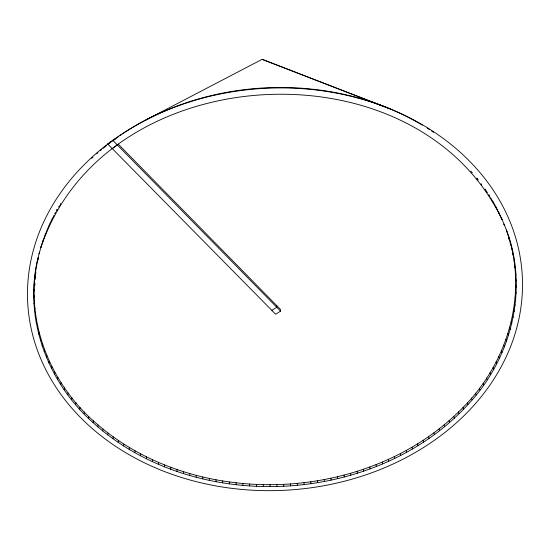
<?xml version="1.0" encoding="UTF-8"?>
<svg xmlns="http://www.w3.org/2000/svg" width="550" height="550" viewBox="0 0 550 550"><rect width="100%" height="100%" fill="white"/><g stroke="black" fill="none" stroke-linecap="round" stroke-linejoin="round"><path stroke-width="0.82" d="M501.442 218.054L504.598 225.624L503.972 224.036C530.276 284.597 512.566 357.61 467.844 404.642C421.08 455.723 352.186 482.941 283.759 486.248C215.456 489.562 144.286 469.157 93.094 422.641C45.939 381.232 21.704 313.308 39.579 252.113L39.133 253.77L41.339 245.884L40.899 247.528C104.328 57.626 415.896 39.373 502.067 219.636L496.018 207.006M506.887 231.66L506.254 230.058C529.251 291.211 508.441 362.244 463.011 407.467C416.405 455.517 349.882 481.126 283.656 484.337C217.546 487.534 148.899 468.497 98.127 424.999C50.428 385.419 23.485 319.708 38.067 258.363L37.627 260.026M229.357 483.856L229.364 481.944M222.647 482.852L222.667 480.941M215.971 481.69L216.006 479.779M209.344 480.37L209.385 478.466M202.758 478.899L202.819 476.987M196.219 477.269L196.295 475.365M34.822 285.615L34.918 283.278M189.743 475.489L189.833 473.584M183.329 473.557L183.432 471.646M176.983 471.467L177.093 469.562M170.699 469.226L170.83 467.321M164.498 466.833L164.636 464.936M158.379 464.289L158.531 462.392M35.172 279.373L35.303 277.812M152.343 461.601L152.508 459.704M146.396 458.769L146.575 456.871M140.553 455.785L140.738 453.894M134.805 452.657L135.004 450.766M129.167 449.384L129.381 447.501M123.64 445.974L123.86 444.091M35.681 273.907L35.874 272.339M118.229 442.42L118.463 440.543M112.936 438.735L113.183 436.858M107.772 434.913L108.034 433.036M102.74 430.953L103.015 429.082M97.845 426.862L98.127 424.999M93.094 422.641L93.383 420.784M88.488 418.296L88.791 416.439M84.033 413.827L84.343 411.978M79.736 409.241L80.059 407.392M75.597 404.532L75.927 402.689M71.631 399.706L71.968 397.87M67.829 394.776L68.179 392.941M64.206 389.73L64.57 387.901M37.73 260.611L38.356 257.489M60.768 384.581L61.133 382.759M57.509 379.328L57.888 377.513M54.443 373.979L54.828 372.171M51.576 368.541L51.968 366.733M48.902 363.007L49.301 361.212M46.434 357.39L46.839 355.603M44.172 351.691L44.584 349.91M42.123 345.923L42.543 344.142M40.294 340.072L40.714 338.305M38.679 334.159L39.105 332.399M37.29 328.185L37.723 326.432M36.128 322.156L36.561 320.409M35.193 316.078L35.633 314.339M34.492 309.952L34.939 308.22M60.335 204.978L60.741 203.397M34.031 303.786L34.478 302.06M33.811 297.584L34.251 295.866M56.808 210.884L57.221 209.296L56.403 210.788M33.825 291.356L34.272 289.651M53.522 216.858L53.941 215.263M34.602 278.843L35.344 276.031M34.093 285.106L34.54 283.408M45.189 235.132L47.829 228.14M35.358 272.573L35.805 270.889M42.921 241.312L45.623 233.502M36.362 266.296L36.816 264.626M41.594 245.107L43.354 239.676M48.146 227.377L50.573 222.049M50.916 221.292L52.807 217.518M54.759 213.771L55.584 212.279M58.541 207.082L59.421 205.611M110.254 142.168L104.039 146.953A247.651 201.211 -3.2 0 0 200.049 482.591A247.651 201.211 -3.2 0 0 517.908 246.036A247.651 201.211 -3.2 0 0 116.676 137.548L110.254 142.168L111.953 141.24M118.216 144.072L280.431 309.396L280.534 311.114L275.688 314.263L107.738 144.038L115.06 139.102M113.149 140.463L115.026 139.067M112.31 148.672L117.336 144.946M113.156 140.47L118.855 136.373M271.837 310.365L276.753 307.257L276.65 305.546M107.738 144.038L109.45 143.103M146.059 119.886L262.13 59.331L383.467 106.287M262.13 59.331L391.078 109.292M112.771 140.291L280.534 311.114M470.793 171.132L472.361 172.865M478.252 180.001L476.843 178.193L477.414 179.712M487.438 192.672L485.086 189.152L485.678 190.692M489.727 196.206L488.847 194.782L489.445 196.329M490.607 197.636L492.972 202.042M492.772 201.211L495.227 205.556M508.289 236.129L508.922 237.738M498.664 212.135L499.283 213.709M510.077 242.234L510.709 243.849M495.639 206.278L496.251 207.838M511.61 248.366L512.243 249.989M512.476 253.433L513.535 256.156M513.941 260.686L514.58 262.329M514.738 266.867L515.377 268.517M481.078 183.624L481.663 185.157M515.295 273.041L515.928 274.704M515.604 279.214L516.237 280.885M515.68 285.381L516.306 287.059M515.515 291.528L516.141 293.212M515.109 297.653L515.735 299.344M514.477 303.744L515.102 305.449M513.618 309.808L514.236 311.513M512.531 315.824L513.143 317.543M511.218 321.805L511.83 323.524M509.685 327.731L510.29 329.457M507.939 333.596L508.537 335.335M505.979 339.405L506.571 341.151M503.814 345.153L504.398 346.906M501.435 350.824L502.019 352.584M498.864 356.428L499.434 358.194M496.093 361.948L496.657 363.722M493.13 367.386L493.68 369.167M489.974 372.742L490.524 374.529M486.64 378.001L487.176 379.796M483.12 383.171L483.656 384.966M508.558 237.572L509.444 240.625M479.435 388.238L479.951 390.046M475.571 393.209L476.08 395.017M471.543 398.069L472.044 399.884M467.356 402.827L467.844 404.642M463.011 407.467L463.492 409.296M458.514 411.998L458.982 413.827M510.214 243.684L510.599 245.218M453.867 416.412L454.328 418.248M449.082 420.702L449.529 422.544M444.159 424.875L444.592 426.717M439.099 428.918L439.526 430.767M433.916 432.836L434.328 434.692M428.608 436.624L429.007 438.487M423.177 440.282L423.569 442.145M417.636 443.809L418.014 445.672M411.991 447.198L412.356 449.068M406.237 450.45L406.587 452.32M400.386 453.564L400.73 455.441M394.439 456.534L394.769 458.411M388.403 459.367L388.719 461.244M382.284 462.048L382.587 463.932M376.083 464.592L376.379 466.476M369.813 466.984L370.088 468.875M363.467 469.232L363.736 471.123M357.06 471.329L357.314 473.227M350.591 473.282L350.831 475.172M344.066 475.076L344.293 476.974M337.494 476.719L337.707 478.624M330.873 478.211L331.072 480.116M324.211 479.552L324.397 481.456M317.515 480.741L317.687 482.646M310.784 481.772L310.942 483.677M304.033 482.646L304.178 484.557M297.254 483.368L297.385 485.272M290.462 483.931L290.579 485.842M283.656 484.337L283.759 486.248M276.843 484.591L276.932 486.502M270.029 484.681L270.105 486.592M263.216 484.619L263.278 486.53M256.41 484.399L256.458 486.31M249.617 484.021L249.652 485.932M242.839 483.484L242.859 485.396M236.087 482.797L236.094 484.708M91.699 158.379A244.255 198.784 -3.2 0 1 92.916 157.231M96.649 153.842A244.255 198.784 -3.2 0 1 97.914 152.728M100.471 150.514A244.255 198.784 -3.2 0 1 101.771 149.421M103.077 148.335A244.255 198.784 -3.2 0 1 106.391 145.647M120.141 135.486A244.255 198.784 -3.2 0 1 122.093 134.159M123.399 133.286A244.255 198.784 -3.2 0 1 125.379 131.986M126.039 131.553A244.255 198.784 -3.2 0 1 131.416 128.184M132.096 127.772A244.255 198.784 -3.2 0 1 422.311 125.118M427.206 128.129A244.255 198.784 -3.2 0 1 429.364 129.511M431.502 130.907A244.255 198.784 -3.2 0 1 433.613 132.323"/></g></svg>
